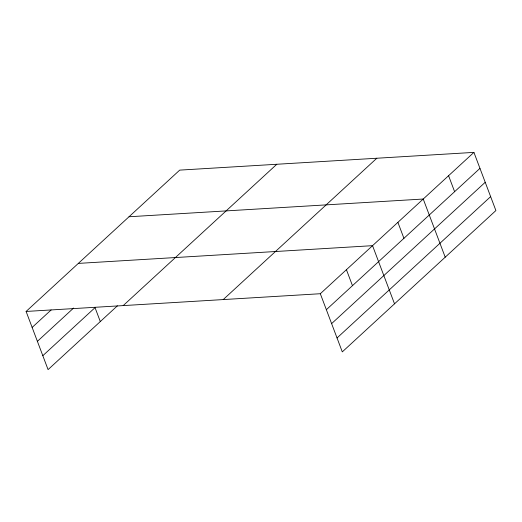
<?xml version="1.0" encoding="UTF-8"?>
<svg xmlns="http://www.w3.org/2000/svg" width="522" height="522" viewBox="0 0 522 522"><rect width="100%" height="100%" fill="white"/><g stroke="black" fill="none" stroke-linecap="round" stroke-linejoin="round"><path stroke-width="0.78" d="M117.398 305.833L48.076 369.615L26.1 311.451L179.705 170.12L473.924 152.385L495.9 210.549L342.295 351.88L320.319 293.723L473.924 152.385M32.136 327.431L51.13 309.957M37.395 341.349L73.602 308.039M42.817 355.691L95.043 307.641L100.302 321.559M123.192 305.598L276.797 164.267M223.227 299.576L376.832 158.238M326.354 309.703L479.959 168.365M331.614 323.62L485.219 182.289M337.036 337.962L490.641 196.631M129.019 216.76L423.231 199.026L445.207 257.189M78.326 263.401L372.545 245.666L394.521 303.83M26.1 311.451L320.319 293.723M448.581 175.705L454.616 191.685M397.888 222.346L403.924 238.326M346.432 269.698L352.467 285.671"/></g></svg>
